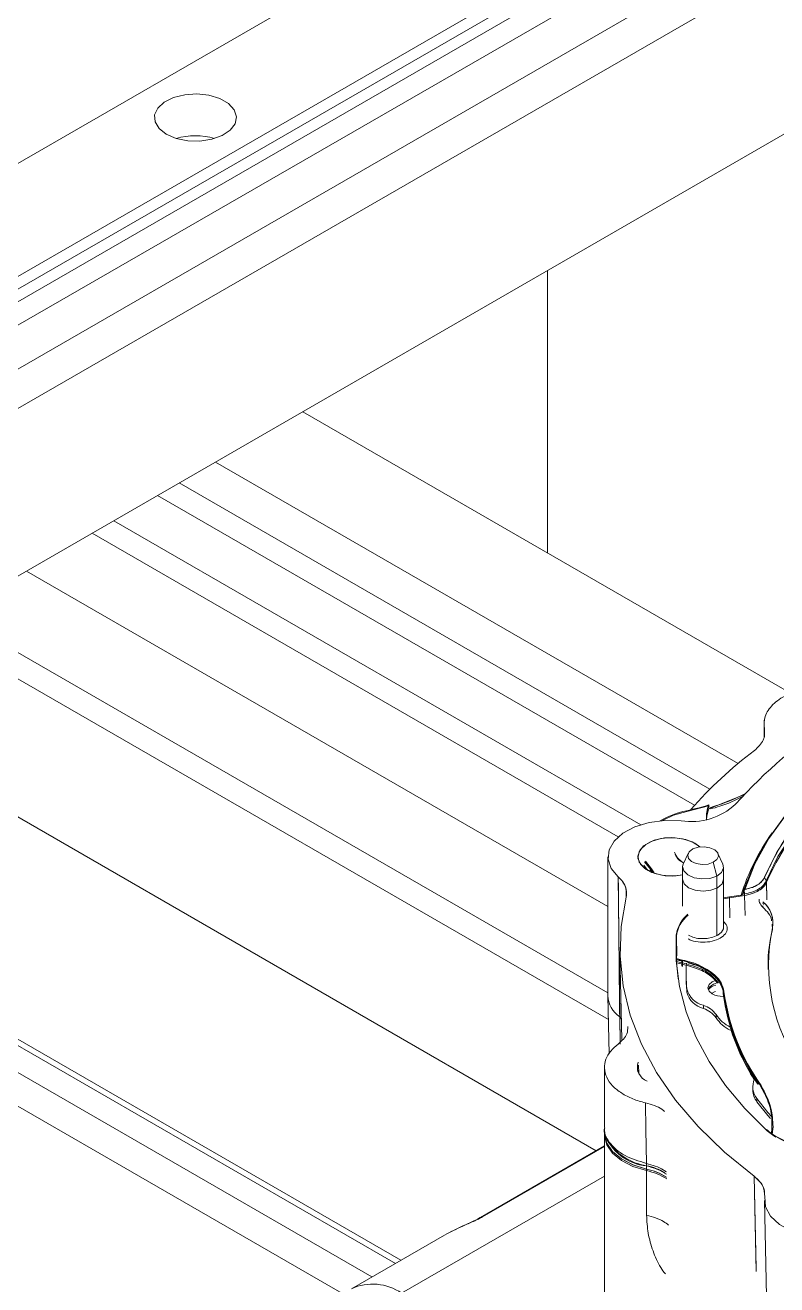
# Model space of a CAD drawing. Header units: millimetres. Extents: x 169 to 14583, y -399 to 10804.
# Drawn here: x 11541.9 to 11615.1, y 7292.6 to 7415.4 of the extents above; entities that cross this region are included whole.
import ezdxf

# ---------------------------------------------------------------- set-up
doc = ezdxf.new("R2010")
doc.units = ezdxf.units.MM
doc.header["$LTSCALE"] = 35

msp = doc.modelspace()

# ---------------------------------------------------------------- linework, layer by layer
at = {"color": 7, "linetype": 'Continuous', "lineweight": 18}
for p, q in [((11596.2, 7433.622), (11497.161, 7376.448)), ((11605.746, 7428.111), (11506.707, 7370.937)), ((11606.807, 7427.499), (11507.237, 7370.018)), ((11607.868, 7426.886), (11507.237, 7368.793)), ((11609.848, 7425.743), (11505.116, 7365.282)), ((11613.561, 7423.6), (11507.237, 7362.22)), ((11616.885, 7421.681), (11458.8, 7330.421)), ((11616.885, 7421.681), (11507.237, 7358.382)), ((11631.029, 7413.515), (11458.8, 7314.09)), ((11592.797, 7391.444), (11592.797, 7363.921)), ((11568.958, 7377.683), (11616.518, 7350.227)), ((11560.473, 7372.784), (11611.363, 7343.406)), ((11556.937, 7370.743), (11608.613, 7340.911)), ((11554.815, 7369.518), (11607.113, 7339.328)), ((11550.572, 7367.068), (11601.902, 7337.436)), ((11548.45, 7365.844), (11599.693, 7336.261)), ((11542.05, 7362.149), (11598.686, 7329.454)), ((11534.767, 7357.945), (11598.686, 7321.045)), ((11532.54, 7356.659), (11598.736, 7318.444)), ((11520.872, 7349.923), (11597.531, 7305.669)), ((11613.903, 7347.627), (11613.903, 7346.001)), ((11613.928, 7345.999), (11613.927, 7346.776)), ((11611.981, 7340.376), (11608.514, 7339.003)), ((11608.465, 7339.278), (11606.371, 7338.74)), ((11506.895, 7335.74), (11577.993, 7294.696)), ((11507.161, 7336.2), (11578.525, 7295.003)), ((11607.143, 7335.64), (11607.639, 7335.271)), ((11598.686, 7334.313), (11598.686, 7320.783)), ((11598.686, 7334.313), (11598.686, 7320.783)), ((11606.503, 7334.647), (11606.02, 7333.6)), ((11609.885, 7333.6), (11609.402, 7334.647)), ((11505.747, 7333.75), (11575.695, 7293.369)), ((11602.267, 7333.17), (11602.146, 7333.355)), ((11602.558, 7332.98), (11602.167, 7333.505)), ((11602.251, 7333.835), (11602.824, 7333.102)), ((11602.336, 7333.897), (11602.924, 7333.135)), ((11602.748, 7332.88), (11602.824, 7333.102)), ((11602.824, 7333.102), (11603.033, 7332.781)), ((11602.924, 7333.135), (11603.185, 7332.737)), ((11605.953, 7333.302), (11605.953, 7329.5)), ((11609.274, 7332.436), (11608.944, 7333.774)), ((11609.274, 7332.436), (11608.944, 7333.774)), ((11609.953, 7327.484), (11609.953, 7333.302)), ((11599.691, 7332.366), (11599.826, 7318.722)), ((11609.274, 7331.252), (11609.274, 7332.436)), ((11609.274, 7326.617), (11609.274, 7332.436)), ((11609.953, 7327.484), (11609.953, 7332.118)), ((11614.095, 7331.958), (11613.945, 7332.324)), ((11613.945, 7332.324), (11614.095, 7331.958)), ((11614.174, 7330.132), (11614.124, 7331.825)), ((11614.124, 7331.825), (11614.17, 7330.287)), ((11504.332, 7331.301), (11573.006, 7291.656)), ((11610.528, 7330.412), (11611.649, 7330.586)), ((11611.98, 7330.545), (11610.531, 7330.321)), ((11610.531, 7330.321), (11611.978, 7330.544)), ((11611.649, 7330.586), (11611.804, 7330.979)), ((11611.97, 7330.694), (11611.803, 7330.668)), ((11611.803, 7330.668), (11611.971, 7330.694)), ((11611.889, 7331.013), (11611.936, 7331.064)), ((11611.936, 7331.064), (11611.889, 7331.013)), ((11612.003, 7331.135), (11611.936, 7331.064)), ((11611.936, 7331.064), (11611.97, 7330.694)), ((11611.97, 7330.694), (11611.936, 7331.064)), ((11611.98, 7330.545), (11612.037, 7328.597)), ((11612.037, 7328.597), (11611.98, 7330.545)), ((11609.953, 7330.308), (11610.528, 7330.412)), ((11609.953, 7330.215), (11610.531, 7330.321)), ((11610.531, 7330.321), (11610.542, 7328.365)), ((11613.778, 7329.782), (11613.849, 7329.678)), ((11613.778, 7329.39), (11613.778, 7329.528)), ((11609.953, 7328.012), (11610.21, 7327.728)), ((11614.678, 7327.736), (11614.712, 7327.226)), ((11605.397, 7324.65), (11605.356, 7326.583)), ((11599.857, 7324.9), (11600.037, 7316.495)), ((11599.857, 7324.9), (11600.037, 7316.495)), ((11605.33, 7324.407), (11605.96, 7324.254)), ((11605.332, 7324.355), (11605.894, 7324.218)), ((11605.336, 7324.278), (11605.906, 7324.139)), ((11605.896, 7323.99), (11605.345, 7324.124)), ((11605.353, 7323.983), (11605.939, 7323.843)), ((11605.89, 7323.64), (11605.894, 7324.218)), ((11605.929, 7323.632), (11605.934, 7324.02)), ((11605.935, 7324.07), (11605.936, 7324.21)), ((11605.945, 7324.131), (11605.935, 7323.982)), ((11606.293, 7323.871), (11605.935, 7323.982)), ((11607.505, 7323.726), (11605.936, 7324.21)), ((11605.939, 7323.843), (11605.936, 7323.632)), ((11605.939, 7323.843), (11605.945, 7323.952)), ((11606.3, 7323.071), (11606.3, 7322.76)), ((11614.3, 7323.74), (11614.3, 7323.585)), ((11614.3, 7323.585), (11614.3, 7323.331)), ((11598.687, 7320.739), (11598.807, 7315.126)), ((11598.687, 7320.739), (11598.807, 7315.126)), ((11606.371, 7321.132), (11606.371, 7321.443)), ((11609.911, 7321.189), (11609.908, 7321.024)), ((11609.98, 7321.196), (11609.936, 7321.095)), ((11607.991, 7319.838), (11607.991, 7319.527)), ((11599.826, 7318.722), (11599.993, 7318.539)), ((11599.826, 7318.722), (11599.88, 7316.059)), ((11599.826, 7318.722), (11599.994, 7318.502)), ((11599.875, 7316.305), (11599.826, 7318.722)), ((11609.226, 7318.619), (11609.226, 7318.93)), ((11598.345, 7313.839), (11598.345, 7307.955)), ((11601.678, 7313.216), (11601.661, 7314.01)), ((11613.337, 7312.143), (11613.34, 7312.306)), ((11612.789, 7311.892), (11612.789, 7311.581)), ((11613.196, 7310.441), (11613.196, 7310.752)), ((11598.345, 7307.217), (11598.345, 7289.805)), ((11614.604, 7307.314), (11614.687, 7307.787)), ((11614.717, 7307.897), (11614.613, 7307.309)), ((11614.62, 7307.305), (11614.689, 7307.739)), ((11614.761, 7307.996), (11614.664, 7307.282)), ((11598.345, 7306.139), (11586.257, 7299.161)), ((11598.345, 7306.085), (11586.466, 7299.228)), ((11602.445, 7303.873), (11602.445, 7304.183)), ((11602.445, 7303.729), (11602.445, 7299.382)), ((11578.585, 7291.798), (11598.345, 7303.205)), ((11612.928, 7303.175), (11613.131, 7293.895)), ((11613.926, 7300.81), (11614.364, 7280.329)), ((11613.926, 7300.81), (11614.364, 7280.329)), ((11586.466, 7299.228), (11586.223, 7299.134)), ((11582.764, 7297.45), (11573.709, 7292.223))]:
    msp.add_line(p, q, dxfattribs=at)
at = {"color": 7, "linetype": 'Continuous', "lineweight": 18, "flags": 128}
for points in [[(11555.674, 7404.716), (11556.633, 7404.307), (11557.759, 7404.08), (11558.95, 7404.054), (11560.102, 7404.232), (11561.111, 7404.598), (11561.889, 7405.12), (11562.366, 7405.751), (11562.499, 7406.435), (11562.278, 7407.111), (11561.721, 7407.72), (11560.877, 7408.206), (11559.823, 7408.528), (11558.652, 7408.656), (11557.467, 7408.579), (11556.374, 7408.304), (11555.47, 7407.855), (11554.836, 7407.272), (11554.527, 7406.607), (11554.572, 7405.919), (11554.966, 7405.269), (11555.674, 7404.716)], [(11612.003, 7331.135), (11612.996, 7333.64), (11614.359, 7336.086), (11616.082, 7338.455), (11618.152, 7340.73), (11620.554, 7342.894), (11623.269, 7344.93), (11626.278, 7346.824), (11629.559, 7348.561), (11633.086, 7350.128), (11636.834, 7351.515), (11640.775, 7352.71), (11644.879, 7353.705), (11649.116, 7354.491), (11653.456, 7355.065)], [(11653.456, 7355.065), (11649.116, 7354.491), (11644.879, 7353.705), (11640.775, 7352.71), (11636.834, 7351.515), (11633.086, 7350.128), (11629.559, 7348.561), (11626.278, 7346.824), (11623.269, 7344.93), (11620.554, 7342.894), (11618.152, 7340.73), (11616.082, 7338.455), (11614.359, 7336.086), (11612.996, 7333.64), (11612.003, 7331.135)], [(11651.395, 7353.944), (11647.262, 7353.278), (11643.243, 7352.411), (11639.367, 7351.349), (11635.663, 7350.099), (11632.157, 7348.671), (11628.875, 7347.076), (11625.841, 7345.325), (11623.078, 7343.43), (11620.605, 7341.406), (11618.44, 7339.268), (11616.6, 7337.03), (11615.098, 7334.71), (11613.945, 7332.324)], [(11651.43, 7353.511), (11647.31, 7352.848), (11643.304, 7351.983), (11639.44, 7350.924), (11635.746, 7349.679), (11632.251, 7348.255), (11628.979, 7346.665), (11625.955, 7344.919), (11623.2, 7343.03), (11620.734, 7341.012), (11618.577, 7338.88), (11616.742, 7336.649), (11615.245, 7334.337), (11614.095, 7331.958)], [(11614.095, 7331.958), (11615.245, 7334.337), (11616.742, 7336.649), (11618.577, 7338.88), (11620.734, 7341.012), (11623.2, 7343.03), (11625.955, 7344.919), (11628.979, 7346.665), (11632.251, 7348.255), (11635.746, 7349.679), (11639.44, 7350.924), (11643.304, 7351.983), (11647.31, 7352.848), (11651.43, 7353.511)], [(11611.889, 7331.013), (11612.88, 7333.531), (11614.244, 7335.99), (11615.97, 7338.372), (11618.047, 7340.659), (11620.458, 7342.834), (11623.185, 7344.88), (11626.202, 7346.78)], [(11626.202, 7346.78), (11623.185, 7344.88), (11620.458, 7342.834), (11618.047, 7340.659), (11615.97, 7338.372), (11614.244, 7335.99), (11612.88, 7333.531), (11611.889, 7331.013)], [(11605.812, 7337.824), (11604.238, 7337.851), (11602.703, 7337.646), (11601.308, 7337.224), (11600.145, 7336.611), (11599.289, 7335.847), (11598.797, 7334.984), (11598.7, 7334.076), (11599.005, 7333.184), (11599.691, 7332.366)], [(11605.812, 7337.824), (11604.238, 7337.851), (11602.703, 7337.646), (11601.308, 7337.224), (11600.145, 7336.611), (11599.289, 7335.847), (11598.797, 7334.984), (11598.7, 7334.076), (11599.005, 7333.184), (11599.691, 7332.366)], [(11606.371, 7338.74), (11605.068, 7338.357), (11604.001, 7337.857)], [(11605.953, 7332.549), (11604.979, 7332.438), (11603.918, 7332.515), (11602.956, 7332.786), (11602.2, 7333.223), (11601.73, 7333.778), (11601.598, 7334.39), (11601.817, 7334.995), (11602.365, 7335.525), (11603.181, 7335.925), (11604.178, 7336.149), (11605.247, 7336.175), (11606.272, 7335.998), (11607.143, 7335.64), (11607.143, 7335.64)], [(11607.639, 7335.271), (11607.597, 7335.311), (11606.886, 7335.773), (11605.955, 7336.076), (11604.903, 7336.189), (11603.844, 7336.098), (11602.895, 7335.814), (11602.156, 7335.367), (11601.709, 7334.806), (11601.602, 7334.191), (11601.846, 7333.59), (11602.415, 7333.067), (11603.248, 7332.679), (11604.253, 7332.468), (11605.323, 7332.457), (11605.953, 7332.549)], [(11608.944, 7333.774), (11608.437, 7333.605), (11607.857, 7333.56), (11607.292, 7333.647), (11606.827, 7333.852), (11606.533, 7334.144), (11606.456, 7334.479), (11606.606, 7334.806), (11606.962, 7335.074)], [(11608.944, 7333.774), (11608.437, 7333.605), (11607.857, 7333.56), (11607.292, 7333.647), (11606.827, 7333.852), (11606.533, 7334.144), (11606.456, 7334.479), (11606.606, 7334.806), (11606.962, 7335.074)], [(11606.962, 7335.074), (11607.468, 7335.244), (11608.048, 7335.288), (11608.614, 7335.201), (11609.079, 7334.996), (11609.372, 7334.704), (11609.45, 7334.369), (11609.299, 7334.043), (11608.944, 7333.774)], [(11606.962, 7335.074), (11607.468, 7335.244), (11608.048, 7335.288), (11608.614, 7335.201), (11609.079, 7334.996), (11609.372, 7334.704), (11609.45, 7334.369), (11609.299, 7334.043), (11608.944, 7333.774)], [(11609.274, 7332.436), (11608.599, 7332.21), (11607.826, 7332.15), (11607.071, 7332.266), (11606.451, 7332.54), (11606.06, 7332.929), (11605.957, 7333.376), (11606.02, 7333.6)], [(11609.274, 7332.436), (11608.599, 7332.21), (11607.826, 7332.15), (11607.071, 7332.266), (11606.451, 7332.54), (11606.06, 7332.929), (11605.957, 7333.376), (11606.02, 7333.6)], [(11609.885, 7333.6), (11609.949, 7333.229), (11609.748, 7332.794), (11609.274, 7332.436)], [(11609.885, 7333.6), (11609.949, 7333.229), (11609.748, 7332.794), (11609.274, 7332.436)], [(11609.367, 7331.302), (11608.718, 7331.052), (11607.953, 7330.964), (11607.187, 7331.052), (11606.539, 7331.302), (11606.105, 7331.676), (11605.953, 7332.118)], [(11609.953, 7332.118), (11609.801, 7331.676), (11609.367, 7331.302)], [(11600.46, 7330.384), (11599.964, 7327.509), (11599.865, 7324.621), (11600.164, 7321.736), (11600.859, 7318.875), (11601.946, 7316.055), (11603.417, 7313.293), (11605.264, 7310.608), (11607.474, 7308.015), (11610.035, 7305.533), (11612.928, 7303.175)], [(11600.46, 7330.384), (11599.964, 7327.509), (11599.865, 7324.621), (11600.164, 7321.736), (11600.859, 7318.875), (11601.946, 7316.055), (11603.417, 7313.293), (11605.264, 7310.608), (11607.474, 7308.015), (11610.035, 7305.533), (11612.928, 7303.175)], [(11607.746, 7326.335), (11608.342, 7326.351), (11608.903, 7326.468), (11609.38, 7326.675), (11609.73, 7326.954), (11609.922, 7327.28), (11609.953, 7327.484)], [(11607.746, 7326.335), (11608.342, 7326.351), (11608.904, 7326.468), (11609.38, 7326.675), (11609.73, 7326.954), (11609.922, 7327.28), (11609.953, 7327.484)], [(11614.185, 7307.62), (11612.01, 7309.784), (11610.123, 7312.037), (11608.536, 7314.366), (11607.257, 7316.756), (11606.294, 7319.196), (11605.652, 7321.671), (11605.334, 7324.166), (11605.343, 7326.668)], [(11614.185, 7307.62), (11612.01, 7309.784), (11610.123, 7312.037), (11608.536, 7314.366), (11607.257, 7316.756), (11606.294, 7319.196), (11605.652, 7321.671), (11605.334, 7324.166), (11605.343, 7326.668)], [(11605.523, 7322.416), (11605.347, 7324.082), (11605.356, 7326.583)], [(11605.356, 7326.583), (11605.347, 7324.082), (11605.523, 7322.416)], [(11609.23, 7322.296), (11608.841, 7322.136), (11608.527, 7321.864), (11608.416, 7321.544), (11608.527, 7321.224), (11608.841, 7320.952)], [(11609.172, 7321.183), (11609.05, 7321.142), (11608.759, 7321.003)], [(11601.661, 7314.01), (11601.571, 7313.634), (11601.569, 7313.541)], [(11602.428, 7304.432), (11602.376, 7307.737), (11602.335, 7310.334)], [(11613.196, 7310.752), (11614.262, 7309.409), (11614.605, 7309.011)], [(11613.196, 7310.441), (11614.262, 7309.098), (11614.5, 7308.82)], [(11598.345, 7307.361), (11598.348, 7307.251), (11598.566, 7306.389), (11599.124, 7305.58), (11599.989, 7304.866), (11601.117, 7304.287), (11602.445, 7303.873)], [(11602.445, 7303.729), (11601.117, 7304.143), (11599.989, 7304.722), (11599.124, 7305.436), (11598.566, 7306.245), (11598.348, 7307.107), (11598.345, 7307.217)], [(11598.363, 7307.251), (11598.582, 7306.392), (11599.137, 7305.584), (11600.001, 7304.872), (11601.126, 7304.294), (11602.451, 7303.882)], [(11615.048, 7306.983), (11614.85, 7307.107), (11614.185, 7307.62)], [(11613.126, 7294.073), (11613.124, 7294.198), (11612.928, 7303.175)], [(11613.949, 7301.17), (11614.022, 7300.215), (11614.514, 7299.303), (11615.393, 7298.492), (11616.6, 7297.838), (11618.056, 7297.382), (11619.665, 7297.156), (11621.32, 7297.174), (11622.914, 7297.434), (11624.339, 7297.921)], [(11613.949, 7301.17), (11614.022, 7300.215), (11614.514, 7299.303), (11615.393, 7298.492), (11616.6, 7297.838), (11618.056, 7297.382), (11619.665, 7297.156), (11621.32, 7297.174), (11622.914, 7297.434), (11624.339, 7297.921)]]:
    msp.add_lwpolyline(points, dxfattribs=at)
at = {"color": 7, "linetype": 'Continuous', "lineweight": 18}
for centre, radius, start, end in [((11558.502, 7397.984), 6.594, 73.5275, 106.4725), ((11647.388, 7306.971), 48.681, 108.04362, 138.16293), ((11636.966, 7312.547), 40.104, 126.79567, 138.88114), ((11637.748, 7321.465), 25.796, 130.88921, 156.3195), ((11606.796, 7344.107), 6.36, 261.10042, 312.81204), ((11611.54, 7338.2), 3.259, 159.10378, 184.23845), ((11611.525, 7338.201), 3.244, 160.60999, 184.27471), ((11611.628, 7337.772), 3.349, 157.32368, 176.12693), ((11607.895, 7330.925), 8.03, 101.2385, 120.93193), ((11611.61, 7337.775), 3.33, 158.37848, 176.15734), ((11632.411, 7323.996), 21.783, 144.51306, 162.39056), ((11613.743, 7331.811), 0.382, 2.14103, 22.66958), ((11610.236, 7330.528), 1.743, 0.52681, 5.44336), ((11610.246, 7330.533), 1.734, 0.39074, 5.33184), ((11608.931, 7330.309), 1.601, 0.41199, 3.6981), ((11612.065, 7327.862), 2.69, 349.68939, 50.45109), ((11612.099, 7327.864), 2.658, 349.50274, 48.10962), ((11608.464, 7326.28), 3.145, 129.13326, 172.91446), ((11608.47, 7326.196), 3.138, 129.16844, 172.91751), ((11631.724, 7323.747), 17.395, 167.94514, 215.47412), ((11605.015, 7326.576), 0.341, 1.28078, 15.73825), ((11607.851, 7329.074), 2.741, 240.82152, 267.79523), ((11607.797, 7333.275), 9.255, 258.13398, 258.40194), ((11607.797, 7333.037), 9.244, 258.13396, 258.37866), ((11607.798, 7333.14), 9.198, 258.13396, 258.37866), ((11625.155, 7323.071), 18.854, 177.3472, 184.95171), ((11625.171, 7322.76), 18.871, 180.00235, 184.95011), ((11609.398, 7320.942), 1.056, 99.54632, 154.98268), ((11601.323, 7320.896), 2.639, 182.45629, 235.4445), ((11608.484, 7321.956), 2.174, 193.6301, 256.9066), ((11608.484, 7321.644), 2.174, 193.6301, 256.9066), ((11609.513, 7320.439), 1.395, 103.87034, 139.26609), ((11609.849, 7322.898), 2.191, 242.61479, 271.38438), ((11630.165, 7323.676), 20.44, 187.63369, 214.34478), ((11630.15, 7323.899), 20.419, 187.62609, 214.59034), ((11630.221, 7323.818), 20.467, 187.64542, 214.73058), ((11630.322, 7323.936), 20.526, 187.67128, 215.47796), ((11607.31, 7317.619), 2.321, 34.37942, 72.94856), ((11607.31, 7317.308), 2.321, 34.37942, 72.94856), ((11612.049, 7320.746), 3.357, 212.74862, 244.15879), ((11612.049, 7320.435), 3.357, 212.74862, 244.15879), ((11630.98, 7323.988), 21.349, 197.37811, 212.29563), ((11603.064, 7313.827), 1.501, 161.6837, 248.11322), ((11614.587, 7311.885), 1.794, 154.70033, 219.16517), ((11614.699, 7311.62), 1.911, 181.16133, 218.11076), ((11602.894, 7308.957), 4.795, 199.11937, 264.63415), ((11620.024, 7315.487), 9.797, 233.41218, 281.14244), ((11603.224, 7309.61), 5.453, 212.40371, 261.78957), ((11603.688, 7304.42), 1.26, 179.41704, 189.47394), ((11601.246, 7298.505), 5.804, 57.25697, 78.07573), ((11604.561, 7303.725), 2.116, 175.76109, 179.89163), ((11601.236, 7298.163), 5.837, 57.84337, 78.04125), ((11601.221, 7297.992), 5.867, 57.1309, 77.94919), ((11601.214, 7298.099), 5.913, 57.61572, 77.92437), ((11575.773, 7287.72), 4.954, 55.40314, 114.55386)]:
    msp.add_arc(centre, radius, start, end, dxfattribs=at)
for centre, major_axis, ratio, start_param, end_param in [((11662.8, 7275.996), (-12.18, 145.099), 0.346634, 1.1529785, 1.1543787), ((11610.417, 7331.02), (3.189, 2.961), 0.2385057, 4.9781278, 5.0013334)]:
    msp.add_ellipse(centre, major_axis=major_axis, ratio=ratio, start_param=start_param, end_param=end_param, dxfattribs=at)
msp.add_open_spline([(11613.945, 7332.324), (11614.565, 7333.619), (11615.804, 7336.208), (11618.821, 7339.856), (11622.62, 7343.241), (11627.212, 7346.285), (11632.485, 7348.936), (11638.348, 7351.128), (11644.667, 7352.871), (11649.152, 7353.586), (11651.395, 7353.944)], degree=3, dxfattribs=at)
for points, knots in [([(11613.927, 7346.776), (11613.905, 7347.187), (11613.862, 7348.008), (11614.663, 7349.169), (11616.014, 7350.145), (11617.272, 7350.53), (11617.901, 7350.722)], [0, 0, 0, 0, 0.2501439, 0.5000069, 0.7498636, 1, 1, 1, 1]), ([(11612.946, 7344.661), (11613.287, 7344.986), (11613.97, 7345.636), (11613.941, 7346.396), (11613.927, 7346.776)], [0, 0, 0, 0, 0.5000174, 1, 1, 1, 1]), ([(11608.539, 7339.063), (11609.385, 7339.337), (11610.648, 7339.746), (11611.725, 7340.301), (11612.08, 7340.484)], [0, 0, 0, 0, 0.6707713, 1, 1, 1, 1]), ([(11606.33, 7338.802), (11606.742, 7338.896), (11607.478, 7339.065), (11608.185, 7339.272), (11608.496, 7339.362)], [0, 0, 0, 0, 0.5599847, 1, 1, 1, 1]), ([(11608.514, 7339.003), (11608.505, 7339.054), (11608.487, 7339.145), (11608.472, 7339.237), (11608.465, 7339.278)], [0, 0, 0, 0, 0.5599513, 1, 1, 1, 1]), ([(11608.529, 7339.186), (11608.523, 7339.219), (11608.511, 7339.277), (11608.5, 7339.336), (11608.496, 7339.362)], [0, 0, 0, 0, 0.5595649, 1, 1, 1, 1]), ([(11611.8, 7340.181), (11611.093, 7339.835), (11610.124, 7339.361), (11608.975, 7339.058), (11608.664, 7338.975)], [0, 0, 0, 0, 0.7290381, 1, 1, 1, 1]), ([(11605.167, 7334.776), (11605.249, 7334.569), (11605.404, 7334.176), (11605.838, 7333.86), (11606.043, 7333.71)], [0, 0, 0, 0, 0.5257518, 1, 1, 1, 1]), ([(11606.043, 7333.71), (11605.891, 7333.8), (11605.481, 7334.041), (11605.321, 7334.37), (11605.22, 7334.577)], [0, 0, 0, 0, 0.3719857, 1, 1, 1, 1]), ([(11605.478, 7334.194), (11605.475, 7334.197), (11605.382, 7334.279), (11605.373, 7334.338), (11605.363, 7334.395)], [0, 0, 0, 0, 0.0389652, 1, 1, 1, 1]), ([(11605.825, 7333.841), (11605.762, 7333.883), (11605.57, 7334.012), (11605.511, 7334.125), (11605.471, 7334.201)], [0, 0, 0, 0, 0.326949, 1, 1, 1, 1]), ([(11599.691, 7332.366), (11599.856, 7332.2), (11600.298, 7331.753), (11600.557, 7331.056), (11600.485, 7330.559), (11600.46, 7330.384)], [0, 0, 0, 0, 0.2771455, 0.7459263, 1, 1, 1, 1]), ([(11600.46, 7330.384), (11600.483, 7330.778), (11600.525, 7331.481), (11599.946, 7332.095), (11599.691, 7332.366)], [0, 0, 0, 0, 0.5594668, 1, 1, 1, 1]), ([(11599.826, 7318.723), (11599.8, 7321.269), (11599.755, 7325.816), (11599.711, 7330.365), (11599.691, 7332.366)], [0, 0, 0, 0, 0.56, 1, 1, 1, 1]), ([(11611.971, 7330.694), (11612.224, 7330.745), (11612.73, 7330.848), (11613.355, 7331.145), (11613.852, 7331.515), (11614.014, 7331.81), (11614.095, 7331.958)], [0, 0, 0, 0, 0.25000312, 0.49951739, 0.74923981, 1, 1, 1, 1]), ([(11611.972, 7330.694), (11612.225, 7330.745), (11612.73, 7330.848), (11613.356, 7331.145), (11613.852, 7331.515), (11614.014, 7331.81), (11614.095, 7331.958)], [0, 0, 0, 0, 0.2500015, 0.4995162, 0.7492391, 1, 1, 1, 1]), ([(11614.124, 7331.825), (11614.121, 7331.818), (11614.06, 7331.669), (11613.863, 7331.372), (11613.468, 7331.066), (11613.127, 7330.886), (11612.911, 7330.791), (11612.573, 7330.663), (11612.237, 7330.596), (11611.98, 7330.545)], [0, 0, 0, 0, 0.0127391, 0.2455023, 0.4993932, 0.6254457, 0.6713973, 0.7492768, 1, 1, 1, 1]), ([(11614.124, 7331.825), (11614.041, 7331.676), (11613.876, 7331.378), (11613.377, 7331.004), (11612.746, 7330.703), (11612.236, 7330.598), (11611.98, 7330.545)], [0, 0, 0, 0, 0.251398, 0.5001745, 0.7488765, 1, 1, 1, 1]), ([(11612.003, 7331.135), (11612.234, 7331.186), (11612.698, 7331.288), (11613.268, 7331.569), (11613.721, 7331.914), (11613.871, 7332.187), (11613.945, 7332.324)], [0, 0, 0, 0, 0.24987488, 0.49963322, 0.74951367, 1, 1, 1, 1]), ([(11612.003, 7331.135), (11612.26, 7331.194), (11612.775, 7331.312), (11613.531, 7331.701), (11613.788, 7332.088), (11613.945, 7332.324)], [0, 0, 0, 0, 0.28052229, 0.56099296, 1, 1, 1, 1]), ([(11611.803, 7330.668), (11611.777, 7330.645), (11611.731, 7330.605), (11611.674, 7330.591), (11611.649, 7330.586)], [0, 0, 0, 0, 0.5723363, 1, 1, 1, 1]), ([(11611.649, 7330.586), (11611.677, 7330.593), (11611.735, 7330.607), (11611.78, 7330.647), (11611.803, 7330.668)], [0, 0, 0, 0, 0.4863512, 1, 1, 1, 1]), ([(11611.876, 7330.825), (11611.871, 7330.799), (11611.862, 7330.748), (11611.829, 7330.697), (11611.807, 7330.672), (11611.803, 7330.668)], [0, 0, 0, 0, 0.4470542, 0.8923135, 1, 1, 1, 1]), ([(11611.876, 7330.825), (11611.87, 7330.796), (11611.86, 7330.738), (11611.822, 7330.691), (11611.803, 7330.668)], [0, 0, 0, 0, 0.49846799, 1, 1, 1, 1]), ([(11611.889, 7331.013), (11611.886, 7330.978), (11611.882, 7330.915), (11611.878, 7330.853), (11611.876, 7330.825)], [0, 0, 0, 0, 0.56, 1, 1, 1, 1]), ([(11613.778, 7329.39), (11613.637, 7329.548), (11613.407, 7329.804), (11613.417, 7330.09), (11613.421, 7330.2)], [0, 0, 0, 0, 0.615871, 1, 1, 1, 1]), ([(11614.628, 7328.082), (11614.627, 7328.107), (11614.603, 7328.575), (11614.179, 7328.994), (11613.778, 7329.39)], [0, 0, 0, 0, 0.0541879, 1, 1, 1, 1]), ([(11610.21, 7327.728), (11610.263, 7327.552), (11610.369, 7327.199), (11610.067, 7326.677), (11609.469, 7326.261), (11608.63, 7326.007), (11607.702, 7325.966), (11606.927, 7326.079), (11606.593, 7326.26), (11606.483, 7326.319)], [0, 0, 0, 0, 0.1542059, 0.3084118, 0.4626177, 0.6168236, 0.7710296, 0.9252355, 1, 1, 1, 1]), ([(11614.317, 7323.586), (11614.311, 7323.638), (11614.186, 7324.853), (11614.455, 7326.065), (11614.712, 7327.226)], [0, 0, 0, 0, 0.0433178, 1, 1, 1, 1]), ([(11609.348, 7322.007), (11609.154, 7322.237), (11608.705, 7322.767), (11607.52, 7323.425), (11606.466, 7323.703), (11605.939, 7323.843)], [0, 0, 0, 0, 0.2761545, 0.6380661, 1, 1, 1, 1]), ([(11605.96, 7324.254), (11606.265, 7324.182), (11606.809, 7324.055), (11607.293, 7323.864), (11607.506, 7323.78)], [0, 0, 0, 0, 0.5602412, 1, 1, 1, 1]), ([(11609.454, 7322.021), (11609.223, 7322.292), (11608.74, 7322.861), (11607.667, 7323.49), (11606.796, 7323.728), (11606.444, 7323.825)], [0, 0, 0, 0, 0.3519421, 0.7384411, 1, 1, 1, 1]), ([(11606.449, 7323.976), (11606.806, 7323.879), (11607.691, 7323.64), (11608.784, 7322.978), (11609.666, 7322.095), (11609.846, 7321.429), (11609.936, 7321.095)], [0, 0, 0, 0, 0.1840952, 0.4561618, 0.7278811, 1, 1, 1, 1]), ([(11607.505, 7323.726), (11607.835, 7323.566), (11608.495, 7323.244), (11609.225, 7322.621), (11609.741, 7321.93), (11609.854, 7321.436), (11609.911, 7321.189)], [0, 0, 0, 0, 0.25000063, 0.50000667, 0.75000839, 1, 1, 1, 1]), ([(11609.98, 7321.196), (11609.909, 7321.478), (11609.766, 7322.041), (11609.019, 7322.98), (11608.079, 7323.477), (11607.506, 7323.78)], [0, 0, 0, 0, 0.280679, 0.5611659, 1, 1, 1, 1]), ([(11609.936, 7321.095), (11609.927, 7321.071), (11609.91, 7321.027), (11609.907, 7320.982), (11609.906, 7320.962)], [0, 0, 0, 0, 0.56, 1, 1, 1, 1]), ([(11600.606, 7317.76), (11600.608, 7317.526), (11600.612, 7316.913), (11600.032, 7316.39), (11599.673, 7316.068)], [0, 0, 0, 0, 0.3828306, 1, 1, 1, 1]), ([(11599.673, 7316.068), (11599.416, 7315.845), (11598.886, 7315.387), (11598.433, 7314.577), (11598.285, 7313.702), (11598.507, 7312.815), (11599.084, 7311.981), (11599.969, 7311.267), (11601.064, 7310.696), (11601.919, 7310.452), (11602.335, 7310.334)], [0, 0, 0, 0, 0.11707787, 0.24083243, 0.36921318, 0.49999497, 0.63076702, 0.75917393, 0.88292645, 1, 1, 1, 1]), ([(11601.63, 7313.351), (11601.609, 7313.387), (11601.565, 7313.464), (11601.577, 7313.515), (11601.584, 7313.541)], [0, 0, 0, 0, 0.4758936, 1, 1, 1, 1]), ([(11614.606, 7307.313), (11614.645, 7307.833), (11614.726, 7308.941), (11614.308, 7310.633), (11613.663, 7311.749), (11613.34, 7312.306)], [0, 0, 0, 0, 0.3067947, 0.6533988, 1, 1, 1, 1]), ([(11613.607, 7312.023), (11613.991, 7311.286), (11614.675, 7309.971), (11614.735, 7308.599), (11614.761, 7307.996)], [0, 0, 0, 0, 0.56011945, 1, 1, 1, 1]), ([(11604.179, 7309.506), (11604.103, 7309.577), (11603.684, 7309.966), (11602.942, 7310.168), (11602.335, 7310.334)], [0, 0, 0, 0, 0.1815833, 1, 1, 1, 1]), ([(11598.367, 7307.953), (11598.359, 7307.928), (11598.211, 7307.448), (11598.767, 7306.421), (11600.129, 7305.14), (11601.69, 7304.66), (11602.428, 7304.432)], [0, 0, 0, 0, 0.0164745, 0.3268583, 0.6819152, 1, 1, 1, 1]), ([(11598.371, 7307.806), (11598.365, 7307.752), (11598.33, 7307.386), (11598.441, 7306.976), (11598.632, 7306.678), (11598.648, 7306.653)], [0, 0, 0, 0, 0.1362147, 0.9272421, 1, 1, 1, 1]), ([(11620.105, 7305.864), (11619.6, 7305.88), (11618.892, 7305.904), (11617.889, 7306.057), (11617.077, 7306.235), (11616.187, 7306.517), (11615.363, 7306.879), (11614.656, 7307.288), (11614.303, 7307.592), (11614.14, 7307.732)], [0, 0, 0, 0, 0.2106046, 0.2952004, 0.4337105, 0.5742845, 0.7217804, 0.8722345, 1, 1, 1, 1]), ([(11602.428, 7304.432), (11602.723, 7304.351), (11603.318, 7304.187), (11603.973, 7303.893), (11604.276, 7303.67), (11604.372, 7303.599)], [0, 0, 0, 0, 0.4006236, 0.809267, 1, 1, 1, 1]), ([(11602.445, 7304.212), (11603.073, 7304.047), (11603.832, 7303.848), (11604.263, 7303.455), (11604.338, 7303.387)], [0, 0, 0, 0, 0.8263361, 1, 1, 1, 1]), ([(11612.928, 7303.175), (11613.114, 7303.015), (11613.611, 7302.587), (11613.939, 7302.012), (11613.938, 7301.623), (11613.938, 7301.558)], [0, 0, 0, 0, 0.3315458, 0.887087, 1, 1, 1, 1]), ([(11613.949, 7301.17), (11613.932, 7301.576), (11613.902, 7302.301), (11613.226, 7302.908), (11612.928, 7303.175)], [0, 0, 0, 0, 0.5594358, 1, 1, 1, 1]), ([(11586.236, 7299.149), (11586.034, 7299.039), (11585.59, 7298.797), (11584.374, 7298.275), (11583.432, 7297.792), (11582.754, 7297.444)], [0, 0, 0, 0, 0.1899956, 0.4177404, 1, 1, 1, 1]), ([(11586.466, 7299.228), (11586.335, 7299.156), (11586.066, 7299.009), (11585.415, 7298.706), (11584.244, 7298.216), (11583.347, 7297.747), (11582.767, 7297.444)], [0, 0, 0, 0, 0.1213571, 0.2511188, 0.5152196, 1, 1, 1, 1]), ([(11602.445, 7299.382), (11602.745, 7299.301), (11603.344, 7299.139), (11604.072, 7298.806), (11604.432, 7298.539), (11604.589, 7298.423)], [0, 0, 0, 0, 0.3606645, 0.7213291, 1, 1, 1, 1]), ([(11602.445, 7299.382), (11602.476, 7298.799), (11602.537, 7297.645), (11603.04, 7295.918), (11603.607, 7294.553), (11604.123, 7293.869), (11604.282, 7293.658)], [0, 0, 0, 0, 0.2989127, 0.5911278, 0.8740488, 1, 1, 1, 1])]:
    msp.add_open_spline(points, degree=3, knots=knots, dxfattribs=at)

doc.saveas('drawing.dxf')
